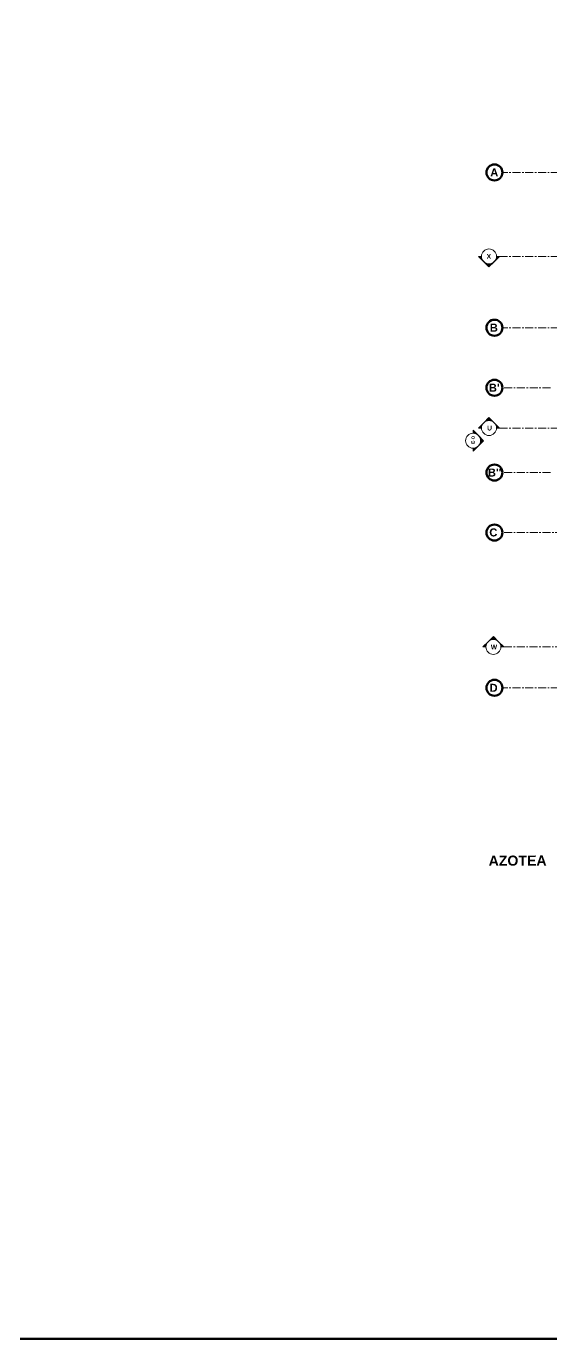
# Model space of a CAD drawing. Header units: inches. Extents: x -38 to 5698, y -33 to 92.
# Drawn here: x 437.6 to 470.4, y -33.2 to 48.8 of the extents above; entities that cross this region are included whole.
import ezdxf

# ---------------------------------------------------------------- set-up
doc = ezdxf.new("R2010")
doc.units = ezdxf.units.IN
doc.header["$MEASUREMENT"] = 0
doc.linetypes.add('Punto & Raya', pattern=[0.65, 0.5, -0.075, 0, -0.075])
for name, color, linetype in [('02 _ ARQ _ ALB _ Ejes Generales', 7, 'Continuous'), ('Marcador - Alzados', 7, 'Continuous'), ('Marcador - Secciones', 251, 'Continuous')]:
    doc.layers.add(name, color=color, linetype=linetype)
doc.layers.add('COTAS', color=253, linetype='Continuous', lineweight=13)
doc.styles.add('Estilo_Generado_1', font='swisseb.ttf')

msp = doc.modelspace()

# ---------------------------------------------------------------- hatches: boundary and pattern name
at = {"layer": 'Marcador - Alzados', "linetype": 'Continuous', "lineweight": 13}
for points in [[(465.508, 23.553), (465.508, 23.359, -0.198912), (465.839, 23.222)], [(465.839, 23.222, -0.414214), (465.839, 22.559), (466.17, 22.891)], [(465.508, 22.228), (465.839, 22.559, -0.198912), (465.508, 22.422)]]:
    msp.add_hatch(color=7, dxfattribs=at).paths.add_polyline_path(points)
at = {"layer": 'Marcador - Secciones', "linetype": 'Continuous', "lineweight": 13}
for points in [[(465.842, 34.407), (466.173, 34.075, -0.198912), (466.036, 34.407)], [(466.173, 34.075), (466.504, 33.744), (466.835, 34.075, -0.414214)], [(467.167, 34.407), (466.973, 34.407, -0.198912), (466.835, 34.075)], [(465.842, 23.682), (466.036, 23.682, -0.198912), (466.173, 24.013)], [(466.173, 24.013, -0.414214), (466.835, 24.013), (466.504, 24.344)], [(467.167, 23.682), (466.835, 24.013, -0.198912), (466.973, 23.682)], [(466.445, 10.333, -0.414214), (467.107, 10.333), (466.776, 10.664)], [(466.113, 10.002), (466.307, 10.002, -0.198912), (466.445, 10.333)], [(467.438, 10.002), (467.107, 10.333, -0.198912), (467.244, 10.002)]]:
    msp.add_hatch(color=7, dxfattribs=at).paths.add_polyline_path(points)

# ---------------------------------------------------------------- linework, layer by layer
at = {"layer": '02 _ ARQ _ ALB _ Ejes Generales', "color": 251, "linetype": 'Punto & Raya', "lineweight": 13}
for p, q in [((518.07, 39.65), (467.345, 39.65)), ((518.07, 29.95), (467.345, 29.95)), ((470.345, 26.2), (467.345, 26.2)), ((470.345, 20.9), (467.345, 20.9)), ((474.345, 17.15), (467.345, 17.15)), ((518.07, 7.45), (467.345, 7.45))]:
    msp.add_line(p, q, dxfattribs=at)
at = {"layer": '02 _ ARQ _ ALB _ Ejes Generales', "color": 7, "linetype": 'Continuous', "lineweight": 60}
for centre in [(466.845, 39.65), (466.845, 29.95), (466.845, 26.2), (466.845, 20.9), (466.845, 17.15), (466.845, 7.45)]:
    msp.add_circle(centre, 0.5, dxfattribs=at)
at = {"layer": 'COTAS', "color": 1, "linetype": 'ByBlock', "lineweight": 140}
msp.add_lwpolyline([(-38.241, 91.663), (630.501, 91.663), (630.501, -33.22), (-38.241, -33.22)], close=True, dxfattribs=at)
at = {"layer": 'Marcador - Alzados', "color": 7, "linetype": 'Continuous', "lineweight": 13, "flags": 128}
for points in [[(465.839, 23.222), (465.508, 23.553), (465.508, 23.359, -0.198912)], [(465.839, 22.559), (465.508, 22.228), (465.508, 22.422, 0.198912)]]:
    msp.add_lwpolyline(points, format="xyb", dxfattribs=at)
msp.add_lwpolyline([(465.839, 22.559), (466.17, 22.891), (465.839, 23.222)], dxfattribs=at)
at = {"layer": 'Marcador - Alzados', "color": 7, "linetype": 'Continuous', "lineweight": 13}
msp.add_circle((465.508, 22.891), 0.468, dxfattribs=at)
at = {"layer": 'Marcador - Secciones', "color": 251, "linetype": 'Punto & Raya', "lineweight": 13}
for p, q in [((467.167, 34.407), (518.44, 34.407)), ((467.167, 23.682), (491.453, 23.682)), ((467.438, 10.002), (508.851, 10.002))]:
    msp.add_line(p, q, dxfattribs=at)
at = {"layer": 'Marcador - Secciones', "color": 7, "linetype": 'Continuous', "lineweight": 13, "flags": 128}
for points in [[(466.173, 34.075), (465.842, 34.407), (466.036, 34.407, 0.198912)], [(466.835, 34.075), (467.167, 34.407), (466.973, 34.407, -0.198912)], [(466.173, 24.013), (465.842, 23.682), (466.036, 23.682, -0.198912)], [(466.835, 24.013), (467.167, 23.682), (466.973, 23.682, 0.198912)], [(466.445, 10.333), (466.113, 10.002), (466.307, 10.002, -0.198912)], [(467.107, 10.333), (467.438, 10.002), (467.244, 10.002, 0.198912)]]:
    msp.add_lwpolyline(points, format="xyb", dxfattribs=at)
for points in [[(466.835, 34.075), (466.504, 33.744), (466.173, 34.075)], [(466.835, 24.013), (466.504, 24.344), (466.173, 24.013)], [(467.107, 10.333), (466.776, 10.664), (466.445, 10.333)]]:
    msp.add_lwpolyline(points, dxfattribs=at)
at = {"layer": 'Marcador - Secciones', "color": 7, "linetype": 'Continuous', "lineweight": 13}
for centre in [(466.504, 34.407), (466.504, 23.682), (466.776, 10.002)]:
    msp.add_circle(centre, 0.468, dxfattribs=at)

# ---------------------------------------------------------------- texts
at = {"color": 251, "linetype": 'Continuous', "lineweight": 13, "true_color": 0x636466, "insert": (466.482, -3.678), "char_height": 0.62973, "attachment_point": 7, "rotation": 0.24824, "style": 'Estilo_Generado_1'}
msp.add_mtext('\\A1;{\\pql;\\fSwis721 Ex BT|b1|i0|c0|p34;AZOTEA}', dxfattribs=at)
at = {"layer": '02 _ ARQ _ ALB _ Ejes Generales', "color": 7, "lineweight": 30, "char_height": 0.5, "attachment_point": 1, "style": 'Estilo_Generado_1'}
for s, insert in [('\\A1;{\\pql;\\pt0;\\fSwis721 Ex BT|b1|i0|c0|p34;A}', (466.58, 39.9)), ('\\A1;{\\pql;\\pt0;\\fSwis721 Ex BT|b1|i0|c0|p34;B}', (466.553, 30.2)), ("\\A1;{\\pql;\\pt0;\\fSwis721 Ex BT|b1|i0|c0|p34;B'}", (466.493, 26.45)), ("\\A1;{\\pql;\\pt0;\\fSwis721 Ex BT|b1|i0|c0|p34;B''}", (466.434, 21.15)), ('\\A1;{\\pql;\\pt0;\\fSwis721 Ex BT|b1|i0|c0|p34;C}', (466.525, 17.408)), ('\\A1;{\\pql;\\pt0;\\fSwis721 Ex BT|b1|i0|c0|p34;D}', (466.539, 7.7))]:
    msp.add_mtext(s, dxfattribs=dict(at, insert=insert))
at = {"layer": 'Marcador - Alzados', "color": 5, "lineweight": 35, "insert": (465.613, 23.192), "char_height": 0.2, "attachment_point": 9, "rotation": 90, "style": 'Estilo_Generado_1'}
msp.add_mtext('\\A1;{\\pqr;\\pt0;\\fSwis721 Ex BT|b1|i0|c0|p34;E-O}', dxfattribs=at)
at = {"layer": 'Marcador - Secciones', "color": 5, "lineweight": 25, "char_height": 0.3, "style": 'Estilo_Generado_1'}
for s, insert, attachment_point in [('\\A1;{\\pql;\\pt0;\\fSwis721 Ex BT|b1|i0|c0|p34;X}', (466.356, 34.257), 7), ('\\A1;{\\pqr;\\pt0;\\fSwis721 Ex BT|b1|i0|c0|p34;U}', (466.689, 23.524), 9), ('\\A1;{\\pqr;\\pt0;\\fSwis721 Ex BT|b1|i0|c0|p34;W}', (467.012, 9.852), 9)]:
    msp.add_mtext(s, dxfattribs=dict(at, insert=insert, attachment_point=attachment_point))

doc.saveas('drawing.dxf')
